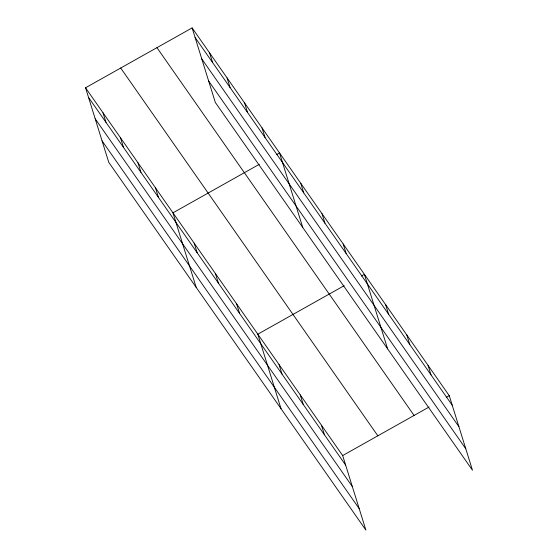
<?xml version="1.0" encoding="UTF-8"?>
<svg xmlns="http://www.w3.org/2000/svg" width="558" height="558" viewBox="0 0 558 558"><rect width="100%" height="100%" fill="white"/><g stroke="black" fill="none" stroke-linecap="round" stroke-linejoin="round"><path stroke-width="0.84" d="M85.534 87.78L342.675 455.565L365.888 530.1L108.747 162.315L85.534 87.78L192.112 27.9L449.253 395.685L472.466 470.22L215.325 102.435L192.112 27.9M259.331 164.296L172.959 212.828L196.179 287.363M276.545 154.629L279.537 152.948L302.75 227.483M344.188 285.668L257.817 334.193L281.037 408.735M361.403 275.994L364.395 274.313L387.608 348.848M342.675 455.565L429.046 407.033M446.26 397.366L449.253 395.685M195.091 37.484L452.238 405.261M201.773 58.918L458.913 426.696M208.65 81.001L465.79 448.785M156.938 47.66L414.085 415.445M120.702 68.02L377.843 435.805M88.513 97.364L345.66 465.142M95.195 118.798L352.335 486.583M102.072 140.881L359.212 508.666M428.042 365.337L431.02 374.92M406.824 334.995L409.809 344.579M385.613 304.654L388.591 314.238M343.184 243.972L346.162 253.555M321.966 213.63L324.951 223.207M300.755 183.289L303.733 192.866M262.051 127.935L265.036 137.519M244.564 102.93L247.55 112.507M227.078 77.918L230.063 87.501M209.592 52.912L212.577 62.489M321.464 425.224L324.442 434.801M300.246 394.883L303.231 404.459M279.035 364.541L282.013 374.118M236.606 303.852L239.591 313.436M215.388 273.511L218.373 283.094M194.177 243.169L197.162 252.753M155.473 187.823L158.458 197.399M137.986 162.81L140.972 172.394M120.5 137.798L123.485 147.382M103.021 112.793L105.999 122.376"/></g></svg>
